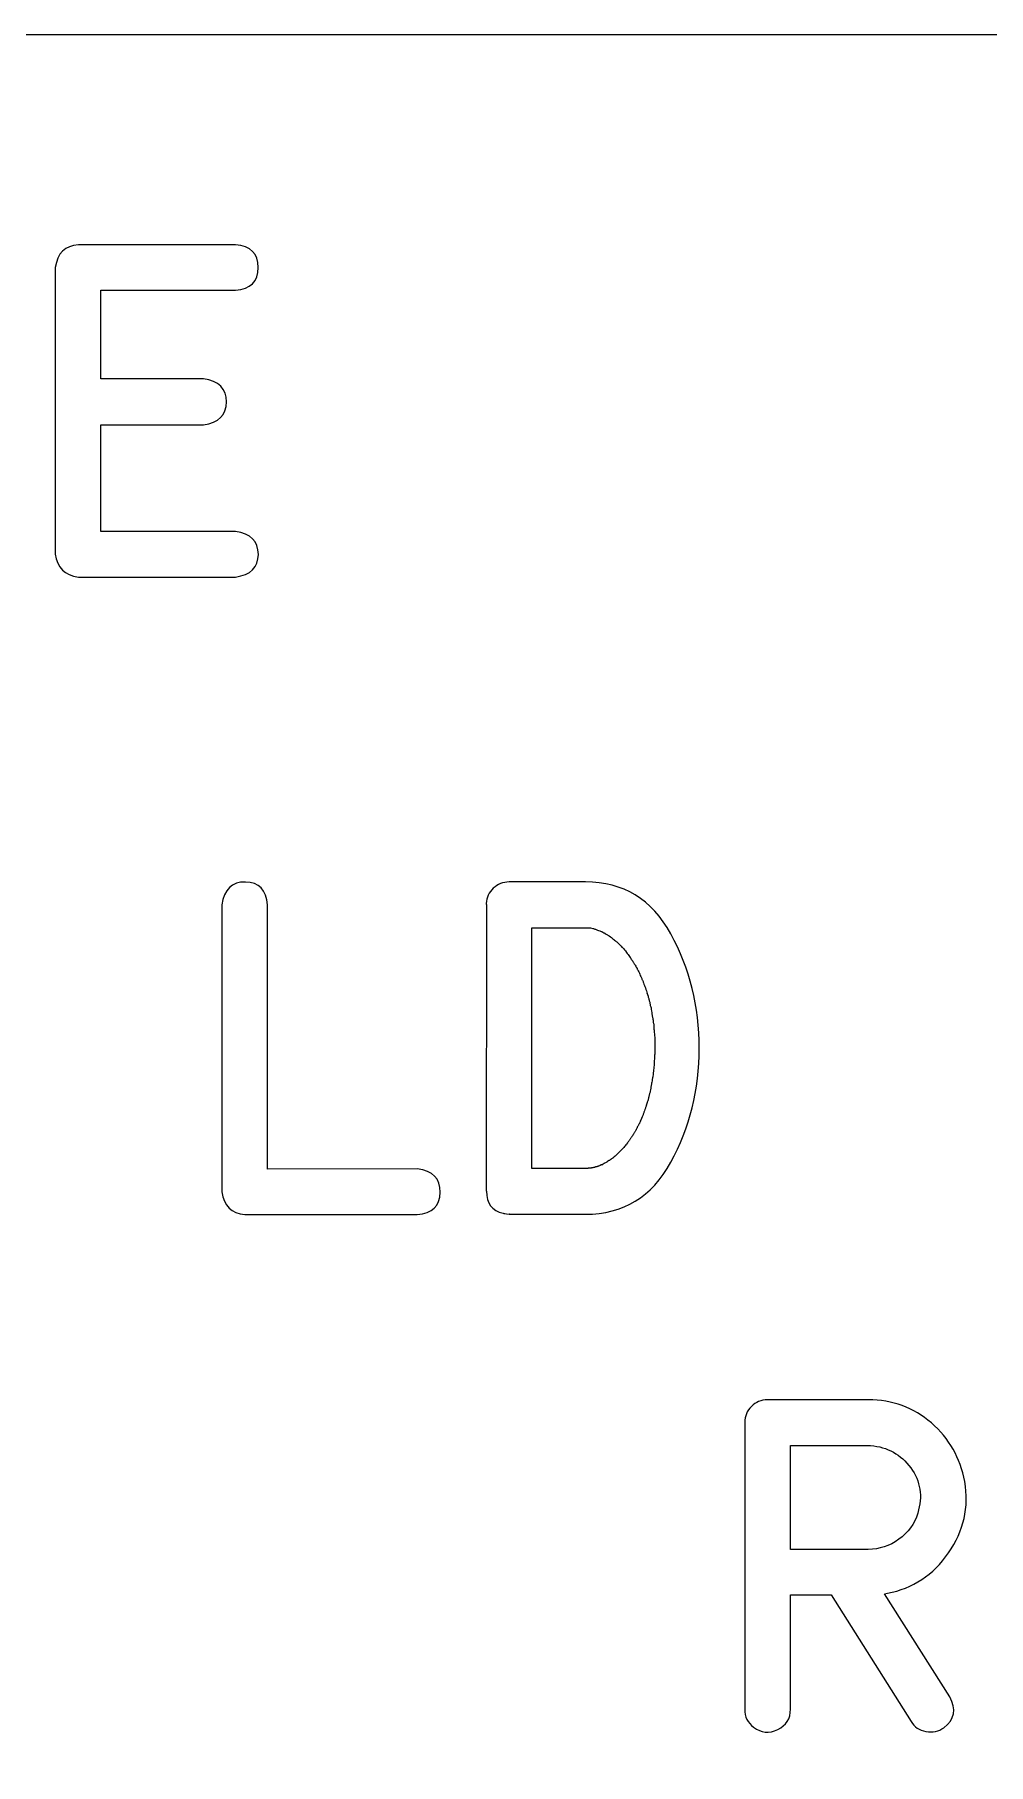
# Model space of a CAD drawing. Header units: millimetres. Extents: x -58 to 88, y -192 to 135.
# Drawn here: x 52.97 to 63.09, y 116.64 to 135 of the extents above; entities that cross this region are included whole.
import ezdxf

# ---------------------------------------------------------------- set-up
doc = ezdxf.new("R2010")
doc.units = ezdxf.units.MM
doc.header["$MEASUREMENT"] = 0
doc.layers.add('Layer 1', color=7, linetype='Continuous')

msp = doc.modelspace()

# ---------------------------------------------------------------- linework, layer by layer
at = {"layer": 'Layer 1', "color": 250, "lineweight": 9}
msp.add_open_spline([(-17.033, 71.4283), (-17.0328, 71.0302), (-16.8744, 70.6485), (-16.5927, 70.3672), (-16.5927, 70.3672), (-16.3111, 70.0859), (-15.9311, 69.928), (-15.533, 69.9283), (-15.533, 69.9283), (-15.533, 69.9283), (86.717, 69.9283), (86.717, 69.9283), (86.717, 69.9283), (87.115, 69.9285), (87.4967, 70.0869), (87.778, 70.3686), (87.778, 70.3686), (88.0593, 70.6502), (88.2172, 71.0302), (88.217, 71.4283), (88.217, 71.4283), (88.217, 71.4283), (88.217, 75.9158), (88.217, 75.9158), (88.217, 75.9158), (88.2167, 76.3139), (88.0583, 76.6955), (87.7767, 76.9768), (87.7767, 76.9768), (87.495, 77.2581), (87.115, 77.416), (86.717, 77.4158), (86.717, 77.4158), (86.717, 77.4158), (84.2545, 77.4158), (84.2545, 77.4158), (84.2545, 77.4158), (82.1109, 77.4158), (80.1301, 78.5594), (79.0583, 80.4158), (79.0583, 80.4158), (77.9865, 82.2722), (77.9865, 84.5594), (79.0583, 86.4158), (79.0583, 86.4158), (80.1301, 88.2722), (82.1109, 89.4158), (84.2545, 89.4158), (84.2545, 89.4158), (84.2545, 89.4158), (86.717, 89.4158), (86.717, 89.4158), (86.717, 89.4158), (87.115, 89.416), (87.4967, 89.5744), (87.778, 89.8561), (87.778, 89.8561), (88.0593, 90.1377), (88.2172, 90.5177), (88.217, 90.9158), (88.217, 90.9158), (88.217, 90.9158), (88.217, 114.0158), (88.217, 114.0158), (88.217, 114.0158), (88.2167, 114.4139), (88.0583, 114.7955), (87.7767, 115.0768), (87.7767, 115.0768), (87.495, 115.3581), (87.115, 115.516), (86.717, 115.5158), (86.717, 115.5158), (86.717, 115.5158), (84.2545, 115.5158), (84.2545, 115.5158), (84.2545, 115.5158), (82.1109, 115.5158), (80.1301, 116.6594), (79.0583, 118.5158), (79.0583, 118.5158), (77.9865, 120.3722), (77.9865, 122.6594), (79.0583, 124.5158), (79.0583, 124.5158), (80.1301, 126.3722), (82.1109, 127.5158), (84.2545, 127.5158), (84.2545, 127.5158), (84.2545, 127.5158), (86.717, 127.5158), (86.717, 127.5158), (86.717, 127.5158), (87.115, 127.516), (87.4967, 127.6744), (87.778, 127.9561), (87.778, 127.9561), (88.0593, 128.2377), (88.2172, 128.6177), (88.217, 129.0158), (88.217, 129.0158), (88.217, 129.0158), (88.217, 133.5033), (88.217, 133.5033), (88.217, 133.5033), (88.2167, 133.9014), (88.0583, 134.283), (87.7767, 134.5643), (87.7767, 134.5643), (87.495, 134.8456), (87.115, 135.0035), (86.717, 135.0033), (86.717, 135.0033), (86.717, 135.0033), (-15.533, 135.0033), (-15.533, 135.0033), (-15.533, 135.0033), (-15.9311, 135.003), (-16.3128, 134.8446), (-16.5941, 134.563), (-16.5941, 134.563), (-16.8754, 134.2813), (-17.0333, 133.9014), (-17.033, 133.5033), (-17.033, 133.5033), (-17.033, 133.5033), (-17.033, 71.4283), (-17.033, 71.4283)], degree=3, knots=[0, 0, 0, 0, 0.030303, 0.030303, 0.030303, 0.030303, 0.0606061, 0.0606061, 0.0606061, 0.0606061, 0.0909091, 0.0909091, 0.0909091, 0.0909091, 0.1212121, 0.1212121, 0.1212121, 0.1212121, 0.1515152, 0.1515152, 0.1515152, 0.1515152, 0.1818182, 0.1818182, 0.1818182, 0.1818182, 0.2121212, 0.2121212, 0.2121212, 0.2121212, 0.2424242, 0.2424242, 0.2424242, 0.2424242, 0.2727273, 0.2727273, 0.2727273, 0.2727273, 0.3030303, 0.3030303, 0.3030303, 0.3030303, 0.3333333, 0.3333333, 0.3333333, 0.3333333, 0.3636364, 0.3636364, 0.3636364, 0.3636364, 0.3939394, 0.3939394, 0.3939394, 0.3939394, 0.4242424, 0.4242424, 0.4242424, 0.4242424, 0.4545455, 0.4545455, 0.4545455, 0.4545455, 0.4848485, 0.4848485, 0.4848485, 0.4848485, 0.5151515, 0.5151515, 0.5151515, 0.5151515, 0.5454545, 0.5454545, 0.5454545, 0.5454545, 0.5757576, 0.5757576, 0.5757576, 0.5757576, 0.6060606, 0.6060606, 0.6060606, 0.6060606, 0.6363636, 0.6363636, 0.6363636, 0.6363636, 0.6666667, 0.6666667, 0.6666667, 0.6666667, 0.6969697, 0.6969697, 0.6969697, 0.6969697, 0.7272727, 0.7272727, 0.7272727, 0.7272727, 0.7575758, 0.7575758, 0.7575758, 0.7575758, 0.7878788, 0.7878788, 0.7878788, 0.7878788, 0.8181818, 0.8181818, 0.8181818, 0.8181818, 0.8484848, 0.8484848, 0.8484848, 0.8484848, 0.8787879, 0.8787879, 0.8787879, 0.8787879, 0.9090909, 0.9090909, 0.9090909, 0.9090909, 0.9393939, 0.9393939, 0.9393939, 0.9393939, 1, 1, 1, 1], dxfattribs=at)
at = {"layer": 'Layer 1', "color": 240, "lineweight": 9}
for points, knots in [([(55.1037, 132.2918), (55.1037, 132.2918), (53.6756, 132.2918), (53.6756, 132.2918), (53.6756, 132.2918), (53.6756, 132.2918), (53.6756, 131.3494), (53.6756, 131.3494), (53.6756, 131.3494), (53.6756, 131.3494), (54.7645, 131.3494), (54.7645, 131.3494), (54.7645, 131.3494), (54.9273, 131.3253), (55.0085, 131.2435), (55.0079, 131.1042), (55.0079, 131.1042), (55.0073, 130.9643), (54.9262, 130.8831), (54.7645, 130.8602), (54.7645, 130.8602), (54.7645, 130.8602), (53.6756, 130.8602), (53.6756, 130.8602), (53.6756, 130.8602), (53.6756, 130.8602), (53.6756, 129.7284), (53.6756, 129.7284), (53.6756, 129.7284), (53.6756, 129.7284), (55.1037, 129.7284), (55.1037, 129.7284), (55.1037, 129.7284), (55.2654, 129.7043), (55.3465, 129.6237), (55.3465, 129.4856), (55.3465, 129.4856), (55.3465, 129.348), (55.2654, 129.2674), (55.1037, 129.2445), (55.1037, 129.2445), (55.1037, 129.2445), (53.4363, 129.2445), (53.4363, 129.2445), (53.4363, 129.2445), (53.2928, 129.2627), (53.2111, 129.3445), (53.1917, 129.4891), (53.1917, 129.4891), (53.1917, 129.4891), (53.1917, 132.5311), (53.1917, 132.5311), (53.1917, 132.5311), (53.2135, 132.6828), (53.2952, 132.7628), (53.4363, 132.7722), (53.4363, 132.7722), (53.4363, 132.7722), (55.1037, 132.7722), (55.1037, 132.7722), (55.1037, 132.7722), (55.2654, 132.7599), (55.3465, 132.6787), (55.3459, 132.53), (55.3459, 132.53), (55.3454, 132.3812), (55.2642, 132.3018), (55.1037, 132.2918)], [0, 0, 0, 0, 0.0555556, 0.0555556, 0.0555556, 0.0555556, 0.1111111, 0.1111111, 0.1111111, 0.1111111, 0.1666667, 0.1666667, 0.1666667, 0.1666667, 0.2222222, 0.2222222, 0.2222222, 0.2222222, 0.2777778, 0.2777778, 0.2777778, 0.2777778, 0.3333333, 0.3333333, 0.3333333, 0.3333333, 0.3888889, 0.3888889, 0.3888889, 0.3888889, 0.4444444, 0.4444444, 0.4444444, 0.4444444, 0.5, 0.5, 0.5, 0.5, 0.5555556, 0.5555556, 0.5555556, 0.5555556, 0.6111111, 0.6111111, 0.6111111, 0.6111111, 0.6666667, 0.6666667, 0.6666667, 0.6666667, 0.7222222, 0.7222222, 0.7222222, 0.7222222, 0.7777778, 0.7777778, 0.7777778, 0.7777778, 0.8333333, 0.8333333, 0.8333333, 0.8333333, 0.8888889, 0.8888889, 0.8888889, 0.8888889, 1, 1, 1, 1]), ([(55.2028, 122.4781), (55.0617, 122.4875), (54.98, 122.5669), (54.9582, 122.7174), (54.9582, 122.7174), (54.9582, 122.7174), (54.9582, 125.763), (54.9582, 125.763), (54.9582, 125.763), (54.9823, 125.9282), (55.0664, 126.0094), (55.2098, 126.007), (55.2098, 126.007), (55.3533, 126.0041), (55.4315, 125.9223), (55.4438, 125.763), (55.4438, 125.763), (55.4438, 125.763), (55.4438, 122.9591), (55.4438, 122.9591), (55.4438, 122.9591), (55.4438, 122.9591), (57.0337, 122.9603), (57.0337, 122.9603), (57.0337, 122.9603), (57.1971, 122.942), (57.2777, 122.8597), (57.2759, 122.7133), (57.2759, 122.7133), (57.2741, 122.5669), (57.193, 122.4887), (57.0319, 122.4781), (57.0319, 122.4781), (57.0319, 122.4781), (55.2028, 122.4781), (55.2028, 122.4781)], [0, 0, 0, 0, 0.1, 0.1, 0.1, 0.1, 0.2, 0.2, 0.2, 0.2, 0.3, 0.3, 0.3, 0.3, 0.4, 0.4, 0.4, 0.4, 0.5, 0.5, 0.5, 0.5, 0.6, 0.6, 0.6, 0.6, 0.7, 0.7, 0.7, 0.7, 0.8, 0.8, 0.8, 0.8, 1, 1, 1, 1]), ([(58.0068, 126.0076), (58.0068, 126.0076), (58.8181, 126.0076), (58.8181, 126.0076), (58.8181, 126.0076), (59.2215, 126.0076), (59.5231, 125.8242), (59.7242, 125.4567), (59.7242, 125.4567), (59.9252, 125.0892), (60.0258, 124.6847), (60.0258, 124.2437), (60.0258, 124.2437), (60.0258, 123.8028), (59.9247, 123.3989), (59.7236, 123.0314), (59.7236, 123.0314), (59.5219, 122.6639), (59.2203, 122.4799), (58.8181, 122.4799), (58.8181, 122.4799), (58.8181, 122.4799), (58.0068, 122.4799), (58.0068, 122.4799), (58.0068, 122.4799), (58.0068, 122.4799), (58.0103, 122.4799), (58.0103, 122.4799), (58.0103, 122.4799), (58.0103, 122.4799), (58.0068, 122.4799), (58.0068, 122.4799), (58.0068, 122.4799), (57.9691, 122.4858), (57.9486, 122.4893), (57.945, 122.4905), (57.945, 122.4905), (57.8257, 122.5187), (57.7663, 122.5969), (57.7675, 122.7245), (57.7675, 122.7245), (57.7675, 122.7245), (57.7657, 122.7245), (57.7657, 122.7245), (57.7657, 122.7245), (57.7657, 122.7245), (57.7675, 125.7665), (57.7675, 125.7665), (57.7675, 125.7665), (57.7663, 125.7701), (57.7657, 125.7748), (57.7657, 125.7801), (57.7657, 125.7801), (57.7692, 125.8436), (57.7939, 125.8971), (57.8404, 125.9412), (57.8404, 125.9412), (57.8874, 125.9853), (57.9433, 126.0076), (58.0085, 126.0076), (58.0085, 126.0076), (58.0085, 126.0076), (58.0068, 126.0076), (58.0068, 126.0076)], [0, 0, 0, 0, 0.0588235, 0.0588235, 0.0588235, 0.0588235, 0.1176471, 0.1176471, 0.1176471, 0.1176471, 0.1764706, 0.1764706, 0.1764706, 0.1764706, 0.2352941, 0.2352941, 0.2352941, 0.2352941, 0.2941176, 0.2941176, 0.2941176, 0.2941176, 0.3529412, 0.3529412, 0.3529412, 0.3529412, 0.4117647, 0.4117647, 0.4117647, 0.4117647, 0.4705882, 0.4705882, 0.4705882, 0.4705882, 0.5294118, 0.5294118, 0.5294118, 0.5294118, 0.5882353, 0.5882353, 0.5882353, 0.5882353, 0.6470588, 0.6470588, 0.6470588, 0.6470588, 0.7058824, 0.7058824, 0.7058824, 0.7058824, 0.7647059, 0.7647059, 0.7647059, 0.7647059, 0.8235294, 0.8235294, 0.8235294, 0.8235294, 0.8823529, 0.8823529, 0.8823529, 0.8823529, 1, 1, 1, 1]), ([(58.8181, 122.9655), (58.8205, 122.9655), (58.8228, 122.9655), (58.8252, 122.9655), (58.8252, 122.9655), (58.8275, 122.9655), (58.8305, 122.9655), (58.8334, 122.9655), (58.8334, 122.9655), (58.8358, 122.9655), (58.8381, 122.9661), (58.8399, 122.9667), (58.8399, 122.9667), (58.8416, 122.9673), (58.844, 122.9673), (58.8475, 122.9673), (58.8475, 122.9673), (58.8499, 122.9673), (58.8522, 122.9679), (58.8552, 122.9685), (58.8552, 122.9685), (58.8581, 122.9691), (58.8611, 122.9691), (58.8646, 122.9691), (58.8646, 122.9691), (58.8669, 122.9691), (58.8693, 122.9697), (58.8716, 122.9697), (58.8716, 122.9697), (58.874, 122.9703), (58.8769, 122.9708), (58.8805, 122.9708), (58.8805, 122.9708), (58.8822, 122.9708), (58.8846, 122.9708), (58.8869, 122.9714), (58.8869, 122.9714), (58.8893, 122.972), (58.8922, 122.9726), (58.8957, 122.9726), (58.8957, 122.9726), (58.9004, 122.975), (58.9051, 122.9761), (58.9093, 122.9761), (58.9093, 122.9761), (58.9116, 122.9761), (58.914, 122.9767), (58.9163, 122.9785), (58.9163, 122.9785), (58.9187, 122.9802), (58.9216, 122.982), (58.9251, 122.9826), (58.9251, 122.9826), (58.9275, 122.9826), (58.9298, 122.9832), (58.9328, 122.9838), (58.9328, 122.9838), (58.9357, 122.9844), (58.9387, 122.9849), (58.9422, 122.9861), (58.9422, 122.9861), (58.9445, 122.9861), (58.9469, 122.9867), (58.9492, 122.9879), (58.9492, 122.9879), (58.9516, 122.9891), (58.9539, 122.9902), (58.9575, 122.9914), (58.9575, 122.9914), (58.9645, 122.9938), (58.9698, 122.9961), (58.9733, 122.9985), (58.9733, 122.9985), (58.9939, 123.0055), (58.9998, 123.0073), (58.9904, 123.0055), (58.9904, 123.0055), (58.9928, 123.0055), (58.9951, 123.0061), (58.9975, 123.0079), (58.9975, 123.0079), (58.9998, 123.0096), (59.0027, 123.0108), (59.0057, 123.012), (59.0057, 123.012), (59.0163, 123.0191), (59.021, 123.022), (59.0198, 123.0208), (59.0198, 123.0208), (59.031, 123.0267), (59.0368, 123.0296), (59.0368, 123.0296), (59.0368, 123.0296), (59.0392, 123.0308), (59.0416, 123.032), (59.0439, 123.0337), (59.0439, 123.0337), (59.0463, 123.0355), (59.0492, 123.0373), (59.0527, 123.0396), (59.0527, 123.0396), (59.0627, 123.0467), (59.068, 123.0502), (59.068, 123.0502), (59.068, 123.0502), (59.0704, 123.0514), (59.0727, 123.0526), (59.0757, 123.0543), (59.0757, 123.0543), (59.0786, 123.0561), (59.0815, 123.0579), (59.0851, 123.0602), (59.0851, 123.0602), (59.0874, 123.0614), (59.0898, 123.0631), (59.0921, 123.0655), (59.0921, 123.0655), (59.0945, 123.0678), (59.0974, 123.0702), (59.1009, 123.0726), (59.1009, 123.0726), (59.1027, 123.0737), (59.1051, 123.0749), (59.1074, 123.0767), (59.1074, 123.0767), (59.1098, 123.0784), (59.1127, 123.0808), (59.1162, 123.0825), (59.1162, 123.0825), (59.1186, 123.0849), (59.1245, 123.0896), (59.1333, 123.0967), (59.1333, 123.0967), (59.1427, 123.1061), (59.1474, 123.1102), (59.1474, 123.1102), (59.1474, 123.1102), (59.1497, 123.1125), (59.1515, 123.1149), (59.1538, 123.1172), (59.1538, 123.1172), (59.1562, 123.1196), (59.1591, 123.1225), (59.1627, 123.1261), (59.1627, 123.1261), (59.165, 123.1284), (59.1674, 123.1302), (59.1697, 123.1325), (59.1697, 123.1325), (59.1721, 123.1349), (59.1744, 123.1378), (59.178, 123.1413), (59.178, 123.1413), (59.1815, 123.1437), (59.1868, 123.1484), (59.1938, 123.1549), (59.1938, 123.1549), (59.1962, 123.1572), (59.1985, 123.1596), (59.2003, 123.1619), (59.2003, 123.1619), (59.2026, 123.1643), (59.2056, 123.1672), (59.2091, 123.1707), (59.2091, 123.1707), (59.2115, 123.1731), (59.2138, 123.1754), (59.2162, 123.1784), (59.2162, 123.1784), (59.2185, 123.1813), (59.2215, 123.1843), (59.2244, 123.1878), (59.2244, 123.1878), (59.2385, 123.206), (59.2432, 123.2119), (59.2385, 123.2048), (59.2385, 123.2048), (59.2467, 123.2131), (59.2514, 123.2195), (59.2538, 123.2242), (59.2538, 123.2242), (59.2644, 123.2378), (59.2691, 123.2442), (59.2679, 123.2431), (59.2679, 123.2431), (59.2703, 123.2466), (59.2726, 123.2495), (59.2744, 123.2525), (59.2744, 123.2525), (59.2767, 123.2554), (59.2797, 123.2583), (59.2832, 123.2619), (59.2832, 123.2619), (59.2856, 123.2654), (59.2873, 123.2689), (59.2891, 123.2725), (59.2891, 123.2725), (59.2908, 123.276), (59.2938, 123.2789), (59.2967, 123.2825), (59.2967, 123.2825), (59.2979, 123.286), (59.3002, 123.2895), (59.3032, 123.2936), (59.3032, 123.2936), (59.3061, 123.2977), (59.3085, 123.3013), (59.3108, 123.3048), (59.3108, 123.3048), (59.3179, 123.3142), (59.322, 123.3213), (59.3244, 123.326), (59.3244, 123.326), (59.3267, 123.3289), (59.3291, 123.333), (59.3308, 123.3371), (59.3308, 123.3371), (59.3326, 123.3407), (59.3349, 123.3448), (59.3385, 123.3483), (59.3385, 123.3483), (59.3408, 123.3512), (59.3426, 123.3554), (59.3443, 123.3595), (59.3443, 123.3595), (59.3461, 123.363), (59.3485, 123.3671), (59.352, 123.3706), (59.352, 123.3706), (59.3543, 123.3759), (59.3579, 123.3836), (59.3626, 123.393), (59.3626, 123.393), (59.3649, 123.3965), (59.3667, 123.4), (59.3685, 123.4047), (59.3685, 123.4047), (59.3702, 123.4094), (59.3726, 123.4142), (59.3761, 123.4189), (59.3761, 123.4189), (59.3784, 123.4224), (59.3808, 123.4259), (59.3826, 123.43), (59.3826, 123.43), (59.3837, 123.4341), (59.3867, 123.4383), (59.3902, 123.443), (59.3902, 123.443), (59.3914, 123.4465), (59.3926, 123.45), (59.3943, 123.4547), (59.3943, 123.4547), (59.3961, 123.4594), (59.3978, 123.4641), (59.4002, 123.4688), (59.4002, 123.4688), (59.4037, 123.4741), (59.4078, 123.4829), (59.4125, 123.4947), (59.4125, 123.4947), (59.4237, 123.5229), (59.4278, 123.5323), (59.4243, 123.5217), (59.4243, 123.5217), (59.4255, 123.5253), (59.4272, 123.53), (59.429, 123.5347), (59.429, 123.5347), (59.4308, 123.54), (59.4325, 123.5453), (59.4349, 123.5494), (59.4349, 123.5494), (59.4361, 123.5541), (59.4372, 123.5588), (59.439, 123.5635), (59.439, 123.5635), (59.4408, 123.5682), (59.4431, 123.5729), (59.4449, 123.5788), (59.4449, 123.5788), (59.4484, 123.5894), (59.4514, 123.5982), (59.4537, 123.6064), (59.4537, 123.6064), (59.4549, 123.6111), (59.4561, 123.6158), (59.4578, 123.6205), (59.4578, 123.6205), (59.4596, 123.6246), (59.4619, 123.6299), (59.4643, 123.6358), (59.4643, 123.6358), (59.4596, 123.6241), (59.4625, 123.634), (59.4725, 123.6652), (59.4725, 123.6652), (59.4749, 123.6705), (59.4784, 123.6805), (59.4831, 123.694), (59.4831, 123.694), (59.4831, 123.6987), (59.4837, 123.704), (59.4855, 123.7087), (59.4855, 123.7087), (59.4872, 123.714), (59.489, 123.7193), (59.4902, 123.7252), (59.4902, 123.7252), (59.4913, 123.7299), (59.4925, 123.7346), (59.4937, 123.7399), (59.4937, 123.7399), (59.4943, 123.7452), (59.496, 123.7505), (59.4984, 123.7563), (59.4984, 123.7563), (59.4984, 123.7599), (59.4996, 123.764), (59.5013, 123.7693), (59.5013, 123.7693), (59.5031, 123.7746), (59.5043, 123.7799), (59.5054, 123.7857), (59.5054, 123.7857), (59.5066, 123.7934), (59.5084, 123.8046), (59.5107, 123.8181), (59.5107, 123.8181), (59.5107, 123.8228), (59.5113, 123.8275), (59.5131, 123.8328), (59.5131, 123.8328), (59.5149, 123.8381), (59.5166, 123.8434), (59.5172, 123.8492), (59.5172, 123.8492), (59.5172, 123.8539), (59.5178, 123.8586), (59.519, 123.8639), (59.519, 123.8639), (59.5201, 123.8692), (59.5213, 123.8745), (59.5225, 123.8804), (59.5225, 123.8804), (59.5237, 123.8886), (59.5254, 123.8992), (59.5278, 123.9133), (59.5278, 123.9133), (59.5278, 123.9174), (59.529, 123.9227), (59.5307, 123.9286), (59.5307, 123.9286), (59.5319, 123.9345), (59.5337, 123.9398), (59.5348, 123.9457), (59.5348, 123.9457), (59.5348, 123.9539), (59.536, 123.9645), (59.5384, 123.9786), (59.5384, 123.9786), (59.5384, 123.9833), (59.5384, 123.988), (59.539, 123.9933), (59.539, 123.9933), (59.5395, 123.9986), (59.5407, 124.0045), (59.5419, 124.0109), (59.5419, 124.0109), (59.5437, 124.025), (59.5448, 124.0356), (59.5448, 124.0438), (59.5448, 124.0438), (59.546, 124.0521), (59.5466, 124.0627), (59.5466, 124.0768), (59.5466, 124.0768), (59.5478, 124.085), (59.5484, 124.0962), (59.5484, 124.1109), (59.5484, 124.1109), (59.5495, 124.1191), (59.5501, 124.1303), (59.5501, 124.1438), (59.5501, 124.1438), (59.5501, 124.1497), (59.5507, 124.155), (59.5513, 124.1603), (59.5513, 124.1603), (59.5519, 124.1656), (59.5525, 124.1714), (59.5537, 124.1785), (59.5537, 124.1785), (59.5537, 124.1832), (59.5542, 124.1879), (59.5548, 124.1932), (59.5548, 124.1932), (59.5548, 124.1979), (59.5554, 124.2044), (59.5554, 124.2108), (59.5554, 124.2108), (59.5554, 124.2155), (59.5554, 124.2208), (59.5554, 124.2267), (59.5554, 124.2267), (59.5554, 124.232), (59.5554, 124.2379), (59.5554, 124.2437), (59.5554, 124.2437), (59.5554, 124.2496), (59.5554, 124.2549), (59.5554, 124.2602), (59.5554, 124.2602), (59.5554, 124.2655), (59.5554, 124.2708), (59.5554, 124.2767), (59.5554, 124.2767), (59.5554, 124.282), (59.5548, 124.2878), (59.5548, 124.2925), (59.5548, 124.2925), (59.5542, 124.2978), (59.5537, 124.3043), (59.5537, 124.3108), (59.5537, 124.3108), (59.5537, 124.3155), (59.5537, 124.3208), (59.5537, 124.3267), (59.5537, 124.3267), (59.5537, 124.3319), (59.5537, 124.3378), (59.5537, 124.3437), (59.5537, 124.3437), (59.5537, 124.3508), (59.5525, 124.3619), (59.5501, 124.3784), (59.5501, 124.3784), (59.5501, 124.3919), (59.5495, 124.4025), (59.5484, 124.409), (59.5484, 124.409), (59.5484, 124.4172), (59.5472, 124.429), (59.5448, 124.4454), (59.5448, 124.4454), (59.5448, 124.4589), (59.5442, 124.4695), (59.5431, 124.4766), (59.5431, 124.4766), (59.5431, 124.4842), (59.5425, 124.4954), (59.5401, 124.5089), (59.5401, 124.5089), (59.539, 124.5136), (59.5378, 124.5189), (59.5372, 124.5248), (59.5372, 124.5248), (59.5366, 124.5301), (59.5366, 124.536), (59.5366, 124.5418), (59.5366, 124.5418), (59.5343, 124.5554), (59.5319, 124.5665), (59.5295, 124.5748), (59.5295, 124.5748), (59.5284, 124.5789), (59.5272, 124.5842), (59.526, 124.5889), (59.526, 124.5889), (59.5248, 124.5942), (59.5243, 124.5995), (59.5243, 124.6053), (59.5243, 124.6053), (59.5231, 124.6136), (59.5213, 124.6242), (59.519, 124.6383), (59.519, 124.6383), (59.5178, 124.6465), (59.5166, 124.6571), (59.5143, 124.6712), (59.5143, 124.6712), (59.5096, 124.6847), (59.5066, 124.6953), (59.5054, 124.7018), (59.5054, 124.7018), (59.5031, 124.7159), (59.5013, 124.7253), (59.5002, 124.7312), (59.5002, 124.7312), (59.4978, 124.7359), (59.496, 124.7406), (59.4949, 124.7459), (59.4949, 124.7459), (59.4937, 124.7512), (59.4931, 124.7564), (59.4919, 124.7623), (59.4919, 124.7623), (59.4907, 124.767), (59.489, 124.7717), (59.4866, 124.777), (59.4866, 124.777), (59.4843, 124.7823), (59.4831, 124.7876), (59.4831, 124.7935), (59.4831, 124.7935), (59.4725, 124.8241), (59.4696, 124.8341), (59.4743, 124.8223), (59.4743, 124.8223), (59.4719, 124.8305), (59.4696, 124.8405), (59.4661, 124.8517), (59.4661, 124.8517), (59.4637, 124.8552), (59.4613, 124.8593), (59.4596, 124.8646), (59.4596, 124.8646), (59.4578, 124.8699), (59.4566, 124.8746), (59.4555, 124.8793), (59.4555, 124.8793), (59.4543, 124.8829), (59.4508, 124.8928), (59.4449, 124.9087), (59.4449, 124.9087), (59.4408, 124.9199), (59.4372, 124.9293), (59.4349, 124.9364), (59.4349, 124.9364), (59.4325, 124.9399), (59.4308, 124.944), (59.429, 124.9493), (59.429, 124.9493), (59.4272, 124.9546), (59.4255, 124.9593), (59.4243, 124.964), (59.4243, 124.964), (59.422, 124.9669), (59.4196, 124.971), (59.4178, 124.9757), (59.4178, 124.9757), (59.4155, 124.9805), (59.4137, 124.9852), (59.4125, 124.9899), (59.4125, 124.9899), (59.4078, 125.001), (59.4037, 125.0098), (59.4002, 125.0157), (59.4002, 125.0157), (59.3955, 125.0269), (59.3926, 125.0351), (59.3902, 125.0398), (59.3902, 125.0398), (59.3855, 125.051), (59.3814, 125.0598), (59.3779, 125.0651), (59.3779, 125.0651), (59.3755, 125.0686), (59.3732, 125.0728), (59.3714, 125.0769), (59.3714, 125.0769), (59.369, 125.0804), (59.3673, 125.0845), (59.3661, 125.088), (59.3661, 125.088), (59.359, 125.0992), (59.3543, 125.1074), (59.352, 125.1122), (59.352, 125.1122), (59.342, 125.128), (59.3373, 125.1357), (59.3385, 125.1345), (59.3385, 125.1345), (59.3349, 125.138), (59.3326, 125.1415), (59.3308, 125.1457), (59.3308, 125.1457), (59.3291, 125.1498), (59.3267, 125.1533), (59.3244, 125.1568), (59.3244, 125.1568), (59.322, 125.1615), (59.3179, 125.168), (59.3108, 125.1774), (59.3108, 125.1774), (59.3085, 125.1809), (59.3061, 125.1845), (59.3038, 125.1874), (59.3038, 125.1874), (59.3014, 125.1909), (59.2997, 125.1945), (59.2985, 125.198), (59.2985, 125.198), (59.2932, 125.2086), (59.2832, 125.2215), (59.2697, 125.2374), (59.2697, 125.2374), (59.2673, 125.2397), (59.2579, 125.2527), (59.242, 125.2756), (59.242, 125.2756), (59.2279, 125.2915), (59.2179, 125.3032), (59.2109, 125.3103), (59.2109, 125.3103), (59.2038, 125.3179), (59.1938, 125.3291), (59.1797, 125.3426), (59.1797, 125.3426), (59.1709, 125.3532), (59.1609, 125.3626), (59.1503, 125.372), (59.1503, 125.372), (59.1427, 125.3779), (59.1315, 125.3861), (59.118, 125.3979), (59.118, 125.3979), (59.1062, 125.4073), (59.0956, 125.4155), (59.0851, 125.4238), (59.0851, 125.4238), (59.0586, 125.4408), (59.048, 125.4485), (59.0527, 125.4461), (59.0527, 125.4461), (59.0292, 125.4596), (59.0192, 125.4661), (59.0216, 125.4649), (59.0216, 125.4649), (59.0216, 125.4649), (59.011, 125.4702), (58.9904, 125.4808), (58.9904, 125.4808), (58.9857, 125.4826), (58.9751, 125.4867), (58.9575, 125.4926), (58.9575, 125.4926), (58.9428, 125.4984), (58.9316, 125.5026), (58.9251, 125.5049), (58.9251, 125.5049), (58.9193, 125.5055), (58.914, 125.5073), (58.9093, 125.509), (58.9093, 125.509), (58.9051, 125.5108), (58.9004, 125.5125), (58.8957, 125.5149), (58.8957, 125.5149), (58.8752, 125.5184), (58.8646, 125.5202), (58.8646, 125.5202), (58.8646, 125.5202), (58.8575, 125.5214), (58.8475, 125.522), (58.8334, 125.522), (58.8334, 125.522), (58.8305, 125.522), (58.8275, 125.522), (58.8252, 125.522), (58.8252, 125.522), (58.8228, 125.522), (58.8205, 125.522), (58.8181, 125.522), (58.8181, 125.522), (58.8181, 125.522), (58.2496, 125.522), (58.2496, 125.522), (58.2496, 125.522), (58.2496, 125.522), (58.2496, 122.9655), (58.2496, 122.9655), (58.2496, 122.9655), (58.2496, 122.9655), (58.2496, 122.9655), (58.2496, 122.9655), (58.2496, 122.9655), (58.2496, 122.9655), (58.8181, 122.9655), (58.8181, 122.9655)], [0, 0, 0, 0, 0.005848, 0.005848, 0.005848, 0.005848, 0.0116959, 0.0116959, 0.0116959, 0.0116959, 0.0175439, 0.0175439, 0.0175439, 0.0175439, 0.0233918, 0.0233918, 0.0233918, 0.0233918, 0.0292398, 0.0292398, 0.0292398, 0.0292398, 0.0350877, 0.0350877, 0.0350877, 0.0350877, 0.0409357, 0.0409357, 0.0409357, 0.0409357, 0.0467836, 0.0467836, 0.0467836, 0.0467836, 0.0526316, 0.0526316, 0.0526316, 0.0526316, 0.0584795, 0.0584795, 0.0584795, 0.0584795, 0.0643275, 0.0643275, 0.0643275, 0.0643275, 0.0701754, 0.0701754, 0.0701754, 0.0701754, 0.0760234, 0.0760234, 0.0760234, 0.0760234, 0.0818713, 0.0818713, 0.0818713, 0.0818713, 0.0877193, 0.0877193, 0.0877193, 0.0877193, 0.0935673, 0.0935673, 0.0935673, 0.0935673, 0.0994152, 0.0994152, 0.0994152, 0.0994152, 0.1052632, 0.1052632, 0.1052632, 0.1052632, 0.1111111, 0.1111111, 0.1111111, 0.1111111, 0.1169591, 0.1169591, 0.1169591, 0.1169591, 0.122807, 0.122807, 0.122807, 0.122807, 0.128655, 0.128655, 0.128655, 0.128655, 0.1345029, 0.1345029, 0.1345029, 0.1345029, 0.1403509, 0.1403509, 0.1403509, 0.1403509, 0.1461988, 0.1461988, 0.1461988, 0.1461988, 0.1520468, 0.1520468, 0.1520468, 0.1520468, 0.1578947, 0.1578947, 0.1578947, 0.1578947, 0.1637427, 0.1637427, 0.1637427, 0.1637427, 0.1695906, 0.1695906, 0.1695906, 0.1695906, 0.1754386, 0.1754386, 0.1754386, 0.1754386, 0.1812865, 0.1812865, 0.1812865, 0.1812865, 0.1871345, 0.1871345, 0.1871345, 0.1871345, 0.1929825, 0.1929825, 0.1929825, 0.1929825, 0.1988304, 0.1988304, 0.1988304, 0.1988304, 0.2046784, 0.2046784, 0.2046784, 0.2046784, 0.2105263, 0.2105263, 0.2105263, 0.2105263, 0.2163743, 0.2163743, 0.2163743, 0.2163743, 0.2222222, 0.2222222, 0.2222222, 0.2222222, 0.2280702, 0.2280702, 0.2280702, 0.2280702, 0.2339181, 0.2339181, 0.2339181, 0.2339181, 0.2397661, 0.2397661, 0.2397661, 0.2397661, 0.245614, 0.245614, 0.245614, 0.245614, 0.251462, 0.251462, 0.251462, 0.251462, 0.2573099, 0.2573099, 0.2573099, 0.2573099, 0.2631579, 0.2631579, 0.2631579, 0.2631579, 0.2690058, 0.2690058, 0.2690058, 0.2690058, 0.2748538, 0.2748538, 0.2748538, 0.2748538, 0.2807018, 0.2807018, 0.2807018, 0.2807018, 0.2865497, 0.2865497, 0.2865497, 0.2865497, 0.2923977, 0.2923977, 0.2923977, 0.2923977, 0.2982456, 0.2982456, 0.2982456, 0.2982456, 0.3040936, 0.3040936, 0.3040936, 0.3040936, 0.3099415, 0.3099415, 0.3099415, 0.3099415, 0.3157895, 0.3157895, 0.3157895, 0.3157895, 0.3216374, 0.3216374, 0.3216374, 0.3216374, 0.3274854, 0.3274854, 0.3274854, 0.3274854, 0.3333333, 0.3333333, 0.3333333, 0.3333333, 0.3391813, 0.3391813, 0.3391813, 0.3391813, 0.3450292, 0.3450292, 0.3450292, 0.3450292, 0.3508772, 0.3508772, 0.3508772, 0.3508772, 0.3567251, 0.3567251, 0.3567251, 0.3567251, 0.3625731, 0.3625731, 0.3625731, 0.3625731, 0.3684211, 0.3684211, 0.3684211, 0.3684211, 0.374269, 0.374269, 0.374269, 0.374269, 0.380117, 0.380117, 0.380117, 0.380117, 0.3859649, 0.3859649, 0.3859649, 0.3859649, 0.3918129, 0.3918129, 0.3918129, 0.3918129, 0.3976608, 0.3976608, 0.3976608, 0.3976608, 0.4035088, 0.4035088, 0.4035088, 0.4035088, 0.4093567, 0.4093567, 0.4093567, 0.4093567, 0.4152047, 0.4152047, 0.4152047, 0.4152047, 0.4210526, 0.4210526, 0.4210526, 0.4210526, 0.4269006, 0.4269006, 0.4269006, 0.4269006, 0.4327485, 0.4327485, 0.4327485, 0.4327485, 0.4385965, 0.4385965, 0.4385965, 0.4385965, 0.4444444, 0.4444444, 0.4444444, 0.4444444, 0.4502924, 0.4502924, 0.4502924, 0.4502924, 0.4561404, 0.4561404, 0.4561404, 0.4561404, 0.4619883, 0.4619883, 0.4619883, 0.4619883, 0.4678363, 0.4678363, 0.4678363, 0.4678363, 0.4736842, 0.4736842, 0.4736842, 0.4736842, 0.4795322, 0.4795322, 0.4795322, 0.4795322, 0.4853801, 0.4853801, 0.4853801, 0.4853801, 0.4912281, 0.4912281, 0.4912281, 0.4912281, 0.497076, 0.497076, 0.497076, 0.497076, 0.502924, 0.502924, 0.502924, 0.502924, 0.5087719, 0.5087719, 0.5087719, 0.5087719, 0.5146199, 0.5146199, 0.5146199, 0.5146199, 0.5204678, 0.5204678, 0.5204678, 0.5204678, 0.5263158, 0.5263158, 0.5263158, 0.5263158, 0.5321637, 0.5321637, 0.5321637, 0.5321637, 0.5380117, 0.5380117, 0.5380117, 0.5380117, 0.5438596, 0.5438596, 0.5438596, 0.5438596, 0.5497076, 0.5497076, 0.5497076, 0.5497076, 0.5555556, 0.5555556, 0.5555556, 0.5555556, 0.5614035, 0.5614035, 0.5614035, 0.5614035, 0.5672515, 0.5672515, 0.5672515, 0.5672515, 0.5730994, 0.5730994, 0.5730994, 0.5730994, 0.5789474, 0.5789474, 0.5789474, 0.5789474, 0.5847953, 0.5847953, 0.5847953, 0.5847953, 0.5906433, 0.5906433, 0.5906433, 0.5906433, 0.5964912, 0.5964912, 0.5964912, 0.5964912, 0.6023392, 0.6023392, 0.6023392, 0.6023392, 0.6081871, 0.6081871, 0.6081871, 0.6081871, 0.6140351, 0.6140351, 0.6140351, 0.6140351, 0.619883, 0.619883, 0.619883, 0.619883, 0.625731, 0.625731, 0.625731, 0.625731, 0.6315789, 0.6315789, 0.6315789, 0.6315789, 0.6374269, 0.6374269, 0.6374269, 0.6374269, 0.6432749, 0.6432749, 0.6432749, 0.6432749, 0.6491228, 0.6491228, 0.6491228, 0.6491228, 0.6549708, 0.6549708, 0.6549708, 0.6549708, 0.6608187, 0.6608187, 0.6608187, 0.6608187, 0.6666667, 0.6666667, 0.6666667, 0.6666667, 0.6725146, 0.6725146, 0.6725146, 0.6725146, 0.6783626, 0.6783626, 0.6783626, 0.6783626, 0.6842105, 0.6842105, 0.6842105, 0.6842105, 0.6900585, 0.6900585, 0.6900585, 0.6900585, 0.6959064, 0.6959064, 0.6959064, 0.6959064, 0.7017544, 0.7017544, 0.7017544, 0.7017544, 0.7076023, 0.7076023, 0.7076023, 0.7076023, 0.7134503, 0.7134503, 0.7134503, 0.7134503, 0.7192982, 0.7192982, 0.7192982, 0.7192982, 0.7251462, 0.7251462, 0.7251462, 0.7251462, 0.7309942, 0.7309942, 0.7309942, 0.7309942, 0.7368421, 0.7368421, 0.7368421, 0.7368421, 0.7426901, 0.7426901, 0.7426901, 0.7426901, 0.748538, 0.748538, 0.748538, 0.748538, 0.754386, 0.754386, 0.754386, 0.754386, 0.7602339, 0.7602339, 0.7602339, 0.7602339, 0.7660819, 0.7660819, 0.7660819, 0.7660819, 0.7719298, 0.7719298, 0.7719298, 0.7719298, 0.7777778, 0.7777778, 0.7777778, 0.7777778, 0.7836257, 0.7836257, 0.7836257, 0.7836257, 0.7894737, 0.7894737, 0.7894737, 0.7894737, 0.7953216, 0.7953216, 0.7953216, 0.7953216, 0.8011696, 0.8011696, 0.8011696, 0.8011696, 0.8070175, 0.8070175, 0.8070175, 0.8070175, 0.8128655, 0.8128655, 0.8128655, 0.8128655, 0.8187135, 0.8187135, 0.8187135, 0.8187135, 0.8245614, 0.8245614, 0.8245614, 0.8245614, 0.8304094, 0.8304094, 0.8304094, 0.8304094, 0.8362573, 0.8362573, 0.8362573, 0.8362573, 0.8421053, 0.8421053, 0.8421053, 0.8421053, 0.8479532, 0.8479532, 0.8479532, 0.8479532, 0.8538012, 0.8538012, 0.8538012, 0.8538012, 0.8596491, 0.8596491, 0.8596491, 0.8596491, 0.8654971, 0.8654971, 0.8654971, 0.8654971, 0.871345, 0.871345, 0.871345, 0.871345, 0.877193, 0.877193, 0.877193, 0.877193, 0.8830409, 0.8830409, 0.8830409, 0.8830409, 0.8888889, 0.8888889, 0.8888889, 0.8888889, 0.8947368, 0.8947368, 0.8947368, 0.8947368, 0.9005848, 0.9005848, 0.9005848, 0.9005848, 0.9064327, 0.9064327, 0.9064327, 0.9064327, 0.9122807, 0.9122807, 0.9122807, 0.9122807, 0.9181287, 0.9181287, 0.9181287, 0.9181287, 0.9239766, 0.9239766, 0.9239766, 0.9239766, 0.9298246, 0.9298246, 0.9298246, 0.9298246, 0.9356725, 0.9356725, 0.9356725, 0.9356725, 0.9415205, 0.9415205, 0.9415205, 0.9415205, 0.9473684, 0.9473684, 0.9473684, 0.9473684, 0.9532164, 0.9532164, 0.9532164, 0.9532164, 0.9590643, 0.9590643, 0.9590643, 0.9590643, 0.9649123, 0.9649123, 0.9649123, 0.9649123, 0.9707602, 0.9707602, 0.9707602, 0.9707602, 0.9766082, 0.9766082, 0.9766082, 0.9766082, 0.9824561, 0.9824561, 0.9824561, 0.9824561, 0.9883041, 0.9883041, 0.9883041, 0.9883041, 1, 1, 1, 1]), ([(62.684, 117.356), (62.7575, 117.2261), (62.7369, 117.1173), (62.6223, 117.0285), (62.6223, 117.0285), (62.567, 116.9897), (62.5035, 116.9762), (62.4318, 116.9892), (62.4318, 116.9892), (62.3601, 117.0015), (62.3077, 117.0374), (62.2742, 117.0956), (62.2742, 117.0956), (62.2742, 117.0956), (61.4252, 118.4379), (61.4252, 118.4379), (61.4252, 118.4379), (61.4252, 118.4379), (60.9942, 118.4379), (60.9942, 118.4379), (60.9942, 118.4379), (60.9942, 118.4379), (60.9942, 117.2249), (60.9942, 117.2249), (60.9942, 117.2249), (60.9942, 117.125), (60.949, 117.0532), (60.8584, 117.0086), (60.8584, 117.0086), (60.7673, 116.9645), (60.6826, 116.9727), (60.6033, 117.0338), (60.6033, 117.0338), (60.5403, 117.0809), (60.5086, 117.1444), (60.5086, 117.2249), (60.5086, 117.2249), (60.5086, 117.2249), (60.5086, 120.2687), (60.5086, 120.2687), (60.5086, 120.2687), (60.5086, 120.3352), (60.5321, 120.3922), (60.5786, 120.4392), (60.5786, 120.4392), (60.625, 120.4863), (60.682, 120.5098), (60.7497, 120.5098), (60.7497, 120.5098), (60.7497, 120.5098), (61.8191, 120.5098), (61.8191, 120.5098), (61.8191, 120.5098), (62.0767, 120.5098), (62.3001, 120.4281), (62.4894, 120.2646), (62.4894, 120.2646), (62.6787, 120.1006), (62.7969, 119.893), (62.8428, 119.6414), (62.8428, 119.6414), (62.891, 119.3715), (62.8339, 119.1193), (62.6711, 118.8847), (62.6711, 118.8847), (62.5088, 118.6495), (62.293, 118.5072), (62.0243, 118.4567), (62.0243, 118.4567), (62.0243, 118.4567), (61.9914, 118.4514), (61.9914, 118.4514), (61.9914, 118.4514), (61.9914, 118.4514), (62.684, 117.356), (62.684, 117.356)], [0, 0, 0, 0, 0.05, 0.05, 0.05, 0.05, 0.1, 0.1, 0.1, 0.1, 0.15, 0.15, 0.15, 0.15, 0.2, 0.2, 0.2, 0.2, 0.25, 0.25, 0.25, 0.25, 0.3, 0.3, 0.3, 0.3, 0.35, 0.35, 0.35, 0.35, 0.4, 0.4, 0.4, 0.4, 0.45, 0.45, 0.45, 0.45, 0.5, 0.5, 0.5, 0.5, 0.55, 0.55, 0.55, 0.55, 0.6, 0.6, 0.6, 0.6, 0.65, 0.65, 0.65, 0.65, 0.7, 0.7, 0.7, 0.7, 0.75, 0.75, 0.75, 0.75, 0.8, 0.8, 0.8, 0.8, 0.85, 0.85, 0.85, 0.85, 0.9, 0.9, 0.9, 0.9, 1, 1, 1, 1]), ([(61.8191, 118.9217), (61.9367, 118.9217), (62.0449, 118.957), (62.1443, 119.0288), (62.1443, 119.0288), (62.2436, 119.0999), (62.3101, 119.1928), (62.3448, 119.3074), (62.3448, 119.3074), (62.3989, 119.4844), (62.3742, 119.6443), (62.2707, 119.7872), (62.2707, 119.7872), (62.1672, 119.9301), (62.0249, 120.0089), (61.8438, 120.0242), (61.8438, 120.0242), (61.8438, 120.0242), (60.9942, 120.0242), (60.9942, 120.0242), (60.9942, 120.0242), (60.9942, 120.0242), (60.9942, 118.9217), (60.9942, 118.9217), (60.9942, 118.9217), (60.9942, 118.9217), (61.8191, 118.9217), (61.8191, 118.9217)], [0, 0, 0, 0, 0.125, 0.125, 0.125, 0.125, 0.25, 0.25, 0.25, 0.25, 0.375, 0.375, 0.375, 0.375, 0.5, 0.5, 0.5, 0.5, 0.625, 0.625, 0.625, 0.625, 0.75, 0.75, 0.75, 0.75, 1, 1, 1, 1])]:
    msp.add_open_spline(points, degree=3, knots=knots, dxfattribs=at)

doc.saveas('drawing.dxf')
